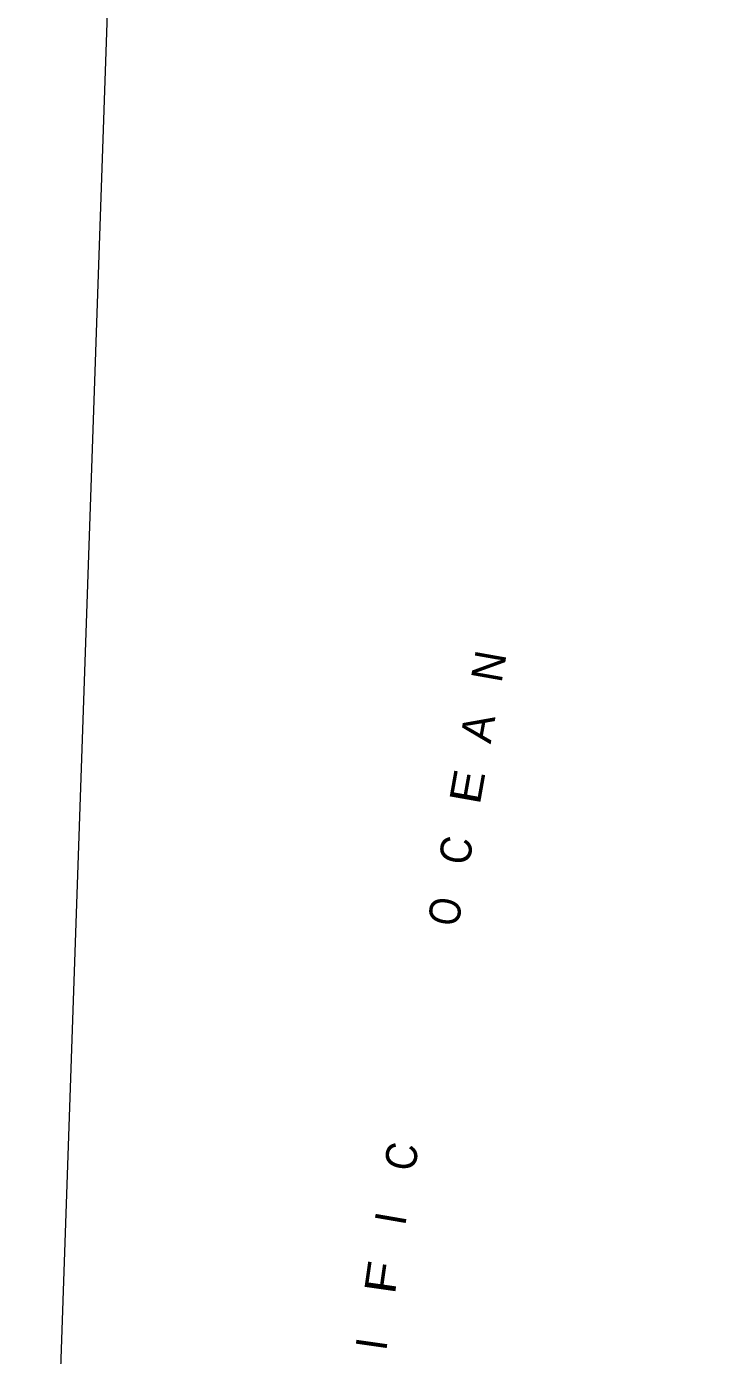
# Model space of a CAD drawing. Header units: feet. Extents: x -792560 to -757852, y -445244 to -352791.
# Drawn here: x -792560 to -779103, y -424717 to -399118 of the extents above; entities that cross this region are included whole.
import ezdxf
from ezdxf.enums import TextEntityAlignment as Align

# ---------------------------------------------------------------- set-up
doc = ezdxf.new("R2010")
doc.units = ezdxf.units.FT
doc.header["$LTSCALE"] = 80
doc.layers.add('4', color=7, linetype='Continuous', lineweight=13)
doc.layers.add('41', color=7, linetype='Continuous')

msp = doc.modelspace()

# ---------------------------------------------------------------- linework, layer by layer
at = {"layer": '4'}
msp.add_lwpolyline([(-789416.66, -352790.59), (-757851.71, -353854.74), (-760869.81, -445243.89), (-792560.48, -444175.49)], close=True, dxfattribs=at)

# ---------------------------------------------------------------- texts
at = {"layer": '41'}
for s, rotation, p in [('N', 79.903, (-783365.35, -411493.13)), ('A', 79.903, (-783577.39, -412683.84)), ('I', 80.178, (-785253.09, -422129.55)), ('I', 81.893, (-785619.96, -424537.39))]:
    msp.add_text(s, height=600, rotation=rotation, dxfattribs=at).set_placement(p, align=Align.CENTER)
for s, rotation, width, p in [('E', 79.903, 1.2, (-783778.67, -413814.1)), ('C', 79.903, 0.9, (-783996.51, -415037.38)), ('O', 79.903, 0.85, (-784206.08, -416214.14)), ('C', 79.903, 0.9, (-785046.8, -420935.15)), ('F', 81.893, 1.25, (-785426.07, -423258.05))]:
    msp.add_text(s, height=600, rotation=rotation, dxfattribs=dict(at, width=width)).set_placement(p, align=Align.CENTER)

doc.saveas('drawing.dxf')
